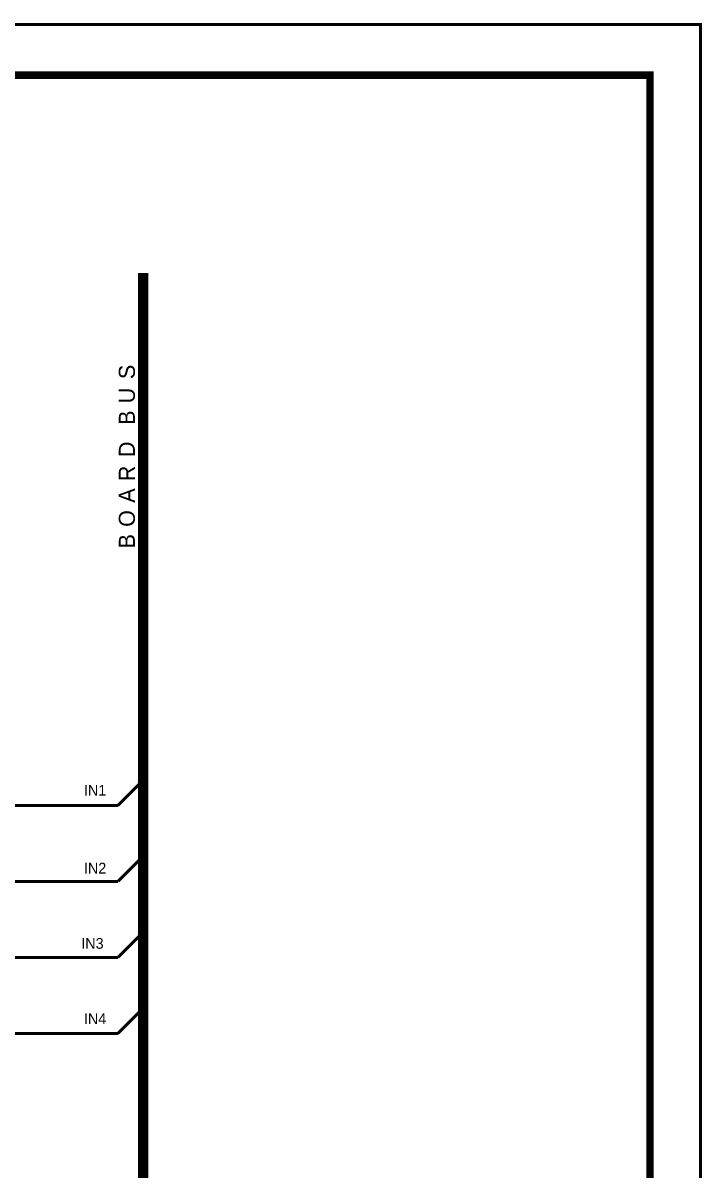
# Model space of a CAD drawing. Header units: millimetres. Extents: x 0 to 420, y 0 to 297.
# Drawn here: x 353.1 to 420.1, y 184 to 297.1 of the extents above; entities that cross this region are included whole.
import ezdxf

# ---------------------------------------------------------------- set-up
doc = ezdxf.new("R2010")
doc.units = ezdxf.units.MM
doc.layers.add('Sheet', color=255, linetype='Continuous')

msp = doc.modelspace()

# ---------------------------------------------------------------- linework, layer by layer
at = {"layer": 'Sheet'}
for points, const_width in [([(0.1, 297), (419.9, 297), (419.9, 0), (0.1, 0), (0.1, 297)], 0.3), ([(0.1, 297), (419.9, 297), (419.9, 0), (0.1, 0), (0.1, 297)], 0.3), ([(0.1, 297), (0.1, 0), (419.9, 0), (419.9, 297), (0.1, 297), (0.1, 297)], 0.0991), ([(0.1, 297), (0.1, 0), (419.9, 0), (419.9, 297), (0.1, 297), (0.1, 297)], 0.0991), ([(20.09, 292), (414.92, 292), (414.92, 8), (20.09, 8), (20.09, 292)], 0.749)]:
    msp.add_lwpolyline(points, close=True, dxfattribs=dict(at, const_width=const_width))
for points, const_width in [([(364.93, 179.99), (364.93, 272.49)], 1.02), ([(362.44, 219.98), (364.93, 222.49)], 0.3), ([(287.48, 219.98), (362.44, 219.98)], 0.3), ([(362.44, 212.5), (364.93, 215)], 0.3), ([(304.97, 212.5), (362.44, 212.5)], 0.3), ([(362.44, 205), (364.93, 207.5)], 0.3), ([(322.45, 205), (362.44, 205)], 0.3), ([(362.44, 197.5), (364.93, 200)], 0.3), ([(339.94, 197.5), (362.44, 197.5)], 0.3)]:
    msp.add_lwpolyline(points, dxfattribs=dict(at, const_width=const_width))

# ---------------------------------------------------------------- texts
for s, p in [('S', (364.12, 262.03)), ('U', (364.12, 259.64)), ('B', (364.12, 257.52)), ('D', (364.12, 254.34)), ('R', (364.12, 251.96)), ('A', (364.12, 249.84)), ('O', (364.12, 247.46)), ('B', (364.12, 245.34))]:
    msp.add_text(s, height=1.59, rotation=90, dxfattribs=at).set_placement(p)
for s, p in [('IN1', (359.09, 220.96)), ('IN2', (359.09, 213.28)), ('IN3', (358.83, 205.86)), ('IN4', (359.09, 198.44))]:
    msp.add_text(s, height=1.06, dxfattribs=at).set_placement(p)

doc.saveas('drawing.dxf')
